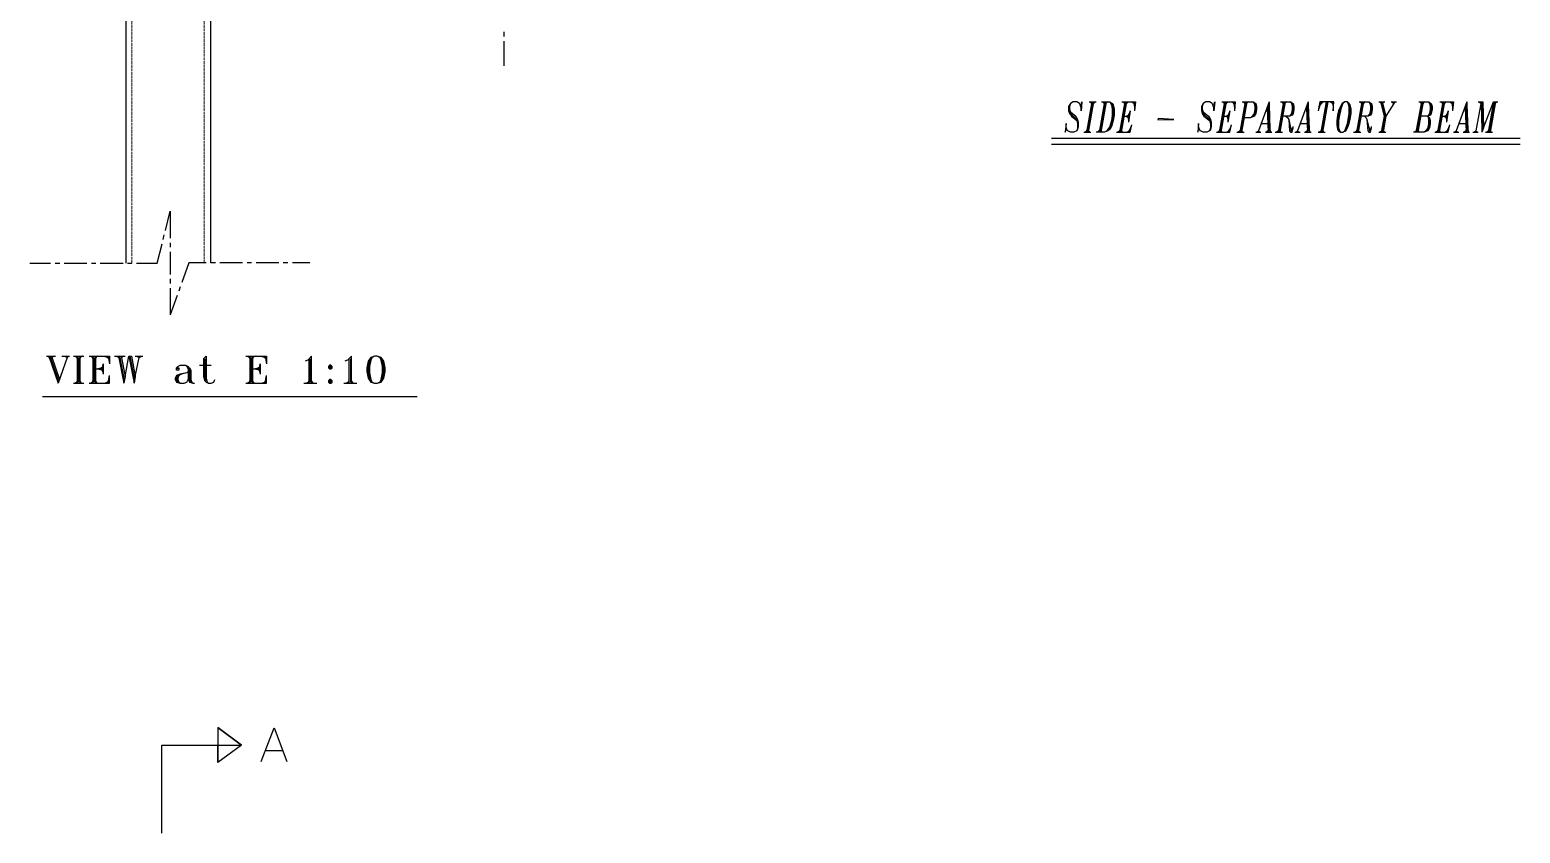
# Model space of a CAD drawing. Header units: millimetres. Extents: x -23396 to 106750, y 116 to 66281.
# Drawn here: x 10236 to 22586, y 51880 to 58536 of the extents above; entities that cross this region are included whole.
import ezdxf

# ---------------------------------------------------------------- set-up
doc = ezdxf.new("R2010")
doc.units = ezdxf.units.MM
doc.linetypes.add('ACAD_ISO02W100', pattern=[15, 12, -3])
doc.layers.add('DL', color=8, linetype='ACAD_ISO02W100', lineweight=0)

msp = doc.modelspace()

# ---------------------------------------------------------------- linework, layer by layer
at = {"color": 0}
for p, q in [((11031.303, 61785.778), (11031.303, 56602.078)), ((11731.953, 59417.228), (11731.953, 56604.178)), ((14166.103, 58479.578), (14166.103, 58517.678)), ((14166.103, 58236.128), (14166.103, 58441.478)), ((18882.3, 57937.678), (18859, 57924.978)), ((18911.9, 57937.678), (18882.3, 57937.678)), ((18933.1, 57924.978), (18911.9, 57937.678)), ((18947.9, 57914.428), (18954.25, 57937.678)), ((18954.25, 57937.678), (18947.9, 57865.728)), ((19036.8, 57937.678), (18992.35, 57687.928)), ((19043.15, 57937.678), (18998.7, 57687.928)), ((19051.6, 57937.678), (19007.15, 57687.928)), ((19013.5, 57937.678), (19072.8, 57937.678)), ((19022, 57937.678), (19043.15, 57924.978)), ((19028.35, 57937.678), (19036.8, 57914.428)), ((19057.95, 57937.678), (19043.15, 57914.428)), ((19066.45, 57937.678), (19043.15, 57924.978)), ((19140.5, 57937.678), (19096.05, 57687.928)), ((19146.85, 57937.678), (19102.4, 57687.928)), ((19155.35, 57937.678), (19110.9, 57687.928)), ((19117.25, 57937.678), (19184.95, 57937.678)), ((19125.7, 57937.678), (19146.85, 57924.978)), ((19132.05, 57937.678), (19140.5, 57914.428)), ((19161.7, 57937.678), (19146.85, 57914.428)), ((19170.15, 57937.678), (19146.85, 57924.978)), ((19184.95, 57937.678), (19206.15, 57924.978)), ((19184.95, 57937.678), (19199.8, 57914.428)), ((19309.85, 57937.678), (19265.4, 57687.928)), ((19316.2, 57937.678), (19271.75, 57687.928)), ((19324.65, 57937.678), (19280.2, 57687.928)), ((19286.55, 57937.678), (19398.75, 57937.678)), ((19295.05, 57937.678), (19316.2, 57924.978)), ((19301.4, 57937.678), (19309.85, 57914.428)), ((19331, 57937.678), (19316.2, 57914.428)), ((19316.2, 57924.978), (19339.5, 57937.678)), ((19369.1, 57937.678), (19390.3, 57924.978)), ((19375.45, 57937.678), (19390.3, 57914.428)), ((19383.95, 57937.678), (19390.3, 57889.028)), ((19398.75, 57937.678), (19390.3, 57865.728)), ((19390.3, 57937.678), (19390.3, 57865.728)), ((19980.85, 57937.678), (19959.65, 57924.978)), ((20010.45, 57937.678), (19980.85, 57937.678)), ((20033.75, 57924.978), (20010.45, 57937.678)), ((20048.55, 57914.428), (20054.9, 57937.678)), ((20054.9, 57937.678), (20048.55, 57865.728)), ((20135.35, 57937.678), (20093, 57687.928)), ((20143.8, 57937.678), (20099.35, 57687.928)), ((20150.15, 57937.678), (20105.7, 57687.928)), ((20114.2, 57937.678), (20224.25, 57937.678)), ((20120.55, 57937.678), (20143.8, 57924.978)), ((20129, 57937.678), (20135.35, 57914.428)), ((20158.65, 57937.678), (20143.8, 57914.428)), ((20143.8, 57924.978), (20165, 57937.678)), ((20194.6, 57937.678), (20217.9, 57924.978)), ((20203.1, 57937.678), (20217.9, 57914.428)), ((20209.45, 57937.678), (20217.9, 57889.028)), ((20224.25, 57937.678), (20217.9, 57865.728)), ((20217.9, 57937.678), (20217.9, 57865.728)), ((20306.8, 57937.678), (20262.35, 57687.928)), ((20313.15, 57937.678), (20268.7, 57687.928)), ((20321.6, 57937.678), (20277.15, 57687.928)), ((20283.5, 57937.678), (20372.4, 57937.678)), ((20292, 57937.678), (20313.15, 57924.978)), ((20298.35, 57937.678), (20306.8, 57914.428)), ((20327.95, 57937.678), (20313.15, 57914.428)), ((20336.45, 57937.678), (20313.15, 57924.978)), ((20372.4, 57937.678), (20395.7, 57924.978)), ((20372.4, 57937.678), (20380.9, 57924.978)), ((20505.75, 57937.678), (20416.85, 57698.528)), ((20505.75, 57937.678), (20505.75, 57914.428)), ((20624.3, 57937.678), (20579.85, 57687.928)), ((20630.65, 57937.678), (20586.2, 57687.928)), ((20639.1, 57937.678), (20594.65, 57687.928)), ((20601, 57937.678), (20683.55, 57937.678)), ((20609.5, 57937.678), (20630.65, 57924.978)), ((20615.85, 57937.678), (20624.3, 57914.428)), ((20645.45, 57937.678), (20630.65, 57914.428)), ((20653.95, 57937.678), (20630.65, 57924.978)), ((20683.55, 57937.678), (20704.75, 57924.978)), ((20683.55, 57937.678), (20689.9, 57924.978)), ((20829.6, 57937.678), (20740.7, 57698.528)), ((20829.6, 57937.678), (20829.6, 57914.428)), ((20927, 57937.678), (20912.15, 57865.728)), ((20933.35, 57937.678), (20912.15, 57865.728)), ((20948.15, 57937.678), (20918.5, 57901.728)), ((21043.4, 57937.678), (20927, 57937.678)), ((20962.95, 57937.678), (20927, 57924.978)), ((20977.8, 57937.678), (20933.35, 57687.928)), ((20986.25, 57937.678), (20941.8, 57687.928)), ((20992.6, 57937.678), (20948.15, 57687.928)), ((21013.75, 57937.678), (21037.05, 57924.978)), ((21022.25, 57937.678), (21037.05, 57914.428)), ((21028.6, 57937.678), (21037.05, 57901.728)), ((21037.05, 57865.728), (21043.4, 57937.678)), ((21037.05, 57937.678), (21037.05, 57865.728)), ((21132.3, 57937.678), (21111.15, 57924.978)), ((21132.3, 57937.678), (21117.5, 57924.978)), ((21155.6, 57937.678), (21132.3, 57937.678)), ((21170.4, 57924.978), (21155.6, 57937.678)), ((21161.95, 57924.978), (21155.6, 57937.678)), ((21274.1, 57937.678), (21229.65, 57687.928)), ((21280.45, 57937.678), (21236, 57687.928)), ((21288.95, 57937.678), (21244.5, 57687.928)), ((21250.85, 57937.678), (21331.25, 57937.678)), ((21259.3, 57937.678), (21280.45, 57924.978)), ((21265.65, 57937.678), (21274.1, 57914.428)), ((21295.3, 57937.678), (21280.45, 57914.428)), ((21301.65, 57937.678), (21280.45, 57924.978)), ((21331.25, 57937.678), (21354.55, 57924.978)), ((21331.25, 57937.678), (21339.75, 57924.978)), ((21413.8, 57937.678), (21464.6, 57937.678)), ((21420.15, 57937.678), (21435, 57924.978)), ((21428.65, 57937.678), (21458.25, 57819.178)), ((21435, 57937.678), (21464.6, 57819.178)), ((21458.25, 57937.678), (21435, 57924.978)), ((21443.45, 57937.678), (21473.1, 57819.178)), ((21449.8, 57937.678), (21443.45, 57914.428)), ((21517.55, 57937.678), (21562, 57937.678)), ((21523.9, 57937.678), (21538.7, 57924.978)), ((21538.7, 57924.978), (21553.5, 57937.678)), ((21767.3, 57937.678), (21722.85, 57687.928)), ((21775.75, 57937.678), (21731.3, 57687.928)), ((21782.1, 57937.678), (21737.65, 57687.928)), ((21746.15, 57937.678), (21826.55, 57937.678)), ((21752.5, 57937.678), (21775.75, 57924.978)), ((21760.95, 57937.678), (21767.3, 57914.428)), ((21790.6, 57937.678), (21775.75, 57914.428)), ((21796.95, 57937.678), (21775.75, 57924.978)), ((21826.55, 57937.678), (21849.85, 57924.978)), ((21826.55, 57937.678), (21835.05, 57924.978)), ((21945.1, 57937.678), (21900.65, 57687.928)), ((21951.45, 57937.678), (21907, 57687.928)), ((21959.9, 57937.678), (21915.45, 57687.928)), ((21921.8, 57937.678), (22034, 57937.678)), ((21930.3, 57937.678), (21951.45, 57924.978)), ((21936.65, 57937.678), (21945.1, 57914.428)), ((21966.25, 57937.678), (21951.45, 57914.428)), ((21951.45, 57924.978), (21974.75, 57937.678)), ((22004.35, 57937.678), (22025.55, 57924.978)), ((22010.7, 57937.678), (22025.55, 57914.428)), ((22019.2, 57937.678), (22025.55, 57889.028)), ((22034, 57937.678), (22025.55, 57865.728)), ((22025.55, 57937.678), (22025.55, 57865.728)), ((22144.05, 57937.678), (22055.15, 57698.528)), ((22144.05, 57937.678), (22144.05, 57914.428)), ((22262.6, 57937.678), (22218.15, 57698.528)), ((22239.3, 57937.678), (22277.4, 57937.678)), ((22247.8, 57937.678), (22262.6, 57924.978)), ((22254.15, 57937.678), (22262.6, 57914.428)), ((22268.95, 57937.678), (22277.4, 57711.228)), ((22277.4, 57937.678), (22283.75, 57723.928)), ((22283.75, 57723.928), (22366.3, 57937.678)), ((22366.3, 57937.678), (22321.85, 57687.928)), ((22372.65, 57937.678), (22328.2, 57687.928)), ((22381.15, 57937.678), (22336.7, 57687.928)), ((22366.3, 57937.678), (22402.3, 57937.678)), ((22387.5, 57937.678), (22372.65, 57914.428)), ((22395.95, 57937.678), (22372.65, 57924.978)), ((18859, 57924.978), (18844.2, 57901.728)), ((18844.2, 57901.728), (18844.2, 57865.728)), ((18844.2, 57865.728), (18852.65, 57842.428)), ((18859, 57924.978), (18852.65, 57901.728)), ((18852.65, 57901.728), (18852.65, 57878.428)), ((18852.65, 57878.428), (18859, 57855.128)), ((18852.65, 57865.728), (18859, 57842.428)), ((18852.65, 57842.428), (18867.45, 57819.178)), ((18859, 57855.128), (18903.45, 57819.178)), ((18859, 57842.428), (18911.9, 57793.778)), ((18867.45, 57819.178), (18911.9, 57783.178)), ((18903.45, 57819.178), (18918.25, 57793.778)), ((18939.45, 57914.428), (18933.1, 57924.978)), ((18939.45, 57914.428), (18947.9, 57914.428)), ((18947.9, 57889.028), (18939.45, 57914.428)), ((18947.9, 57865.728), (18947.9, 57889.028)), ((19199.8, 57924.978), (19206.15, 57914.428)), ((19199.8, 57914.428), (19206.15, 57878.428)), ((19206.15, 57829.728), (19199.8, 57783.178)), ((19206.15, 57924.978), (19214.6, 57914.428)), ((19206.15, 57914.428), (19214.6, 57878.428)), ((19206.15, 57878.428), (19206.15, 57829.728)), ((19214.6, 57829.728), (19206.15, 57783.178)), ((19214.6, 57914.428), (19220.95, 57878.428)), ((19214.6, 57878.428), (19214.6, 57829.728)), ((19220.95, 57829.728), (19214.6, 57783.178)), ((19220.95, 57878.428), (19220.95, 57829.728)), ((19301.4, 57819.178), (19345.85, 57819.178)), ((19345.85, 57829.728), (19324.65, 57819.178)), ((19324.65, 57819.178), (19339.5, 57806.478)), ((19345.85, 57842.428), (19331, 57819.178)), ((19331, 57819.178), (19339.5, 57793.778)), ((19354.3, 57865.728), (19339.5, 57770.478)), ((19354.3, 57865.728), (19339.5, 57819.178)), ((19339.5, 57819.178), (19339.5, 57770.478)), ((19959.65, 57924.978), (19944.85, 57901.728)), ((19944.85, 57901.728), (19944.85, 57865.728)), ((19944.85, 57865.728), (19951.2, 57842.428)), ((19959.65, 57924.978), (19951.2, 57901.728)), ((19951.2, 57901.728), (19951.2, 57878.428)), ((19951.2, 57878.428), (19959.65, 57855.128)), ((19951.2, 57865.728), (19959.65, 57842.428)), ((19951.2, 57842.428), (19966, 57819.178)), ((19959.65, 57855.128), (20004.1, 57819.178)), ((19959.65, 57842.428), (20010.45, 57793.778)), ((19966, 57819.178), (20010.45, 57783.178)), ((20004.1, 57819.178), (20018.95, 57793.778)), ((20040.1, 57914.428), (20033.75, 57924.978)), ((20040.1, 57914.428), (20048.55, 57914.428)), ((20048.55, 57889.028), (20040.1, 57914.428)), ((20048.55, 57865.728), (20048.55, 57889.028)), ((20129, 57819.178), (20173.45, 57819.178)), ((20173.45, 57829.728), (20150.15, 57819.178)), ((20150.15, 57819.178), (20165, 57806.478)), ((20173.45, 57842.428), (20158.65, 57819.178)), ((20158.65, 57819.178), (20165, 57793.778)), ((20179.8, 57865.728), (20165, 57770.478)), ((20179.8, 57865.728), (20165, 57819.178)), ((20165, 57819.178), (20165, 57770.478)), ((20351.25, 57806.478), (20292, 57806.478)), ((20380.9, 57819.178), (20351.25, 57806.478)), ((20366.05, 57819.178), (20351.25, 57806.478)), ((20380.9, 57842.428), (20366.05, 57819.178)), ((20387.25, 57842.428), (20372.4, 57819.178)), ((20380.9, 57924.978), (20387.25, 57901.728)), ((20387.25, 57878.428), (20380.9, 57842.428)), ((20395.7, 57842.428), (20380.9, 57819.178)), ((20387.25, 57924.978), (20395.7, 57901.728)), ((20387.25, 57901.728), (20387.25, 57878.428)), ((20395.7, 57878.428), (20387.25, 57842.428)), ((20395.7, 57924.978), (20402.05, 57901.728)), ((20395.7, 57901.728), (20395.7, 57878.428)), ((20402.05, 57878.428), (20395.7, 57842.428)), ((20402.05, 57901.728), (20402.05, 57878.428)), ((20490.95, 57889.028), (20497.3, 57687.928)), ((20497.3, 57914.428), (20505.75, 57698.528)), ((20505.75, 57914.428), (20512.1, 57711.228)), ((20675.1, 57819.178), (20615.85, 57819.178)), ((20645.45, 57819.178), (20660.3, 57806.478)), ((20660.3, 57806.478), (20668.75, 57793.778)), ((20689.9, 57842.428), (20675.1, 57819.178)), ((20696.25, 57829.728), (20675.1, 57819.178)), ((20689.9, 57924.978), (20696.25, 57901.728)), ((20696.25, 57878.428), (20689.9, 57842.428)), ((20696.25, 57842.428), (20689.9, 57829.728)), ((20696.25, 57924.978), (20704.75, 57901.728)), ((20696.25, 57901.728), (20696.25, 57878.428)), ((20704.75, 57878.428), (20696.25, 57842.428)), ((20704.75, 57842.428), (20696.25, 57829.728)), ((20704.75, 57924.978), (20711.1, 57901.728)), ((20704.75, 57901.728), (20704.75, 57878.428)), ((20711.1, 57878.428), (20704.75, 57842.428)), ((20711.1, 57901.728), (20711.1, 57878.428)), ((20814.8, 57889.028), (20823.25, 57687.928)), ((20823.25, 57914.428), (20829.6, 57698.528)), ((20829.6, 57914.428), (20838.1, 57711.228)), ((21073.05, 57829.728), (21066.7, 57783.178)), ((21081.5, 57865.728), (21073.05, 57829.728)), ((21081.5, 57829.728), (21073.05, 57783.178)), ((21096.3, 57901.728), (21081.5, 57865.728)), ((21087.85, 57865.728), (21081.5, 57829.728)), ((21087.85, 57829.728), (21081.5, 57783.178)), ((21102.65, 57901.728), (21087.85, 57865.728)), ((21096.3, 57865.728), (21087.85, 57829.728)), ((21111.15, 57924.978), (21096.3, 57901.728)), ((21102.65, 57889.028), (21096.3, 57865.728)), ((21117.5, 57924.978), (21102.65, 57889.028)), ((21170.4, 57901.728), (21161.95, 57924.978)), ((21161.95, 57793.778), (21170.4, 57842.428)), ((21176.75, 57914.428), (21170.4, 57924.978)), ((21176.75, 57889.028), (21170.4, 57914.428)), ((21170.4, 57842.428), (21170.4, 57901.728)), ((21170.4, 57793.778), (21176.75, 57842.428)), ((21185.2, 57878.428), (21176.75, 57914.428)), ((21176.75, 57842.428), (21176.75, 57889.028)), ((21176.75, 57793.778), (21185.2, 57842.428)), ((21185.2, 57842.428), (21185.2, 57878.428)), ((21324.9, 57819.178), (21265.65, 57819.178)), ((21295.3, 57819.178), (21310.1, 57806.478)), ((21310.1, 57806.478), (21316.45, 57793.778)), ((21339.75, 57842.428), (21324.9, 57819.178)), ((21346.1, 57829.728), (21324.9, 57819.178)), ((21339.75, 57924.978), (21346.1, 57901.728)), ((21346.1, 57878.428), (21339.75, 57842.428)), ((21346.1, 57842.428), (21339.75, 57829.728)), ((21346.1, 57924.978), (21354.55, 57901.728)), ((21346.1, 57901.728), (21346.1, 57878.428)), ((21354.55, 57878.428), (21346.1, 57842.428)), ((21354.55, 57842.428), (21346.1, 57829.728)), ((21354.55, 57924.978), (21360.9, 57901.728)), ((21354.55, 57901.728), (21354.55, 57878.428)), ((21360.9, 57878.428), (21354.55, 57842.428)), ((21360.9, 57901.728), (21360.9, 57878.428)), ((21458.25, 57819.178), (21435, 57687.928)), ((21464.6, 57819.178), (21443.45, 57687.928)), ((21473.1, 57819.178), (21449.8, 57687.928)), ((21538.7, 57924.978), (21473.1, 57819.178)), ((21820.2, 57819.178), (21760.95, 57819.178)), ((21835.05, 57842.428), (21820.2, 57819.178)), ((21841.4, 57829.728), (21820.2, 57819.178)), ((21820.2, 57819.178), (21835.05, 57806.478)), ((21820.2, 57819.178), (21826.55, 57793.778)), ((21826.55, 57806.478), (21835.05, 57783.178)), ((21835.05, 57924.978), (21841.4, 57901.728)), ((21841.4, 57878.428), (21835.05, 57842.428)), ((21841.4, 57842.428), (21835.05, 57829.728)), ((21835.05, 57806.478), (21841.4, 57783.178)), ((21841.4, 57924.978), (21849.85, 57901.728)), ((21841.4, 57901.728), (21841.4, 57878.428)), ((21849.85, 57878.428), (21841.4, 57842.428)), ((21849.85, 57842.428), (21841.4, 57829.728)), ((21849.85, 57924.978), (21856.2, 57901.728)), ((21849.85, 57901.728), (21849.85, 57878.428)), ((21856.2, 57878.428), (21849.85, 57842.428)), ((21856.2, 57901.728), (21856.2, 57878.428)), ((21936.65, 57819.178), (21981.1, 57819.178)), ((21981.1, 57829.728), (21959.9, 57819.178)), ((21959.9, 57819.178), (21974.75, 57806.478)), ((21981.1, 57842.428), (21966.25, 57819.178)), ((21966.25, 57819.178), (21974.75, 57793.778)), ((21989.55, 57865.728), (21974.75, 57770.478)), ((21989.55, 57865.728), (21974.75, 57819.178)), ((21974.75, 57819.178), (21974.75, 57770.478)), ((22129.25, 57889.028), (22137.7, 57687.928)), ((22137.7, 57914.428), (22144.05, 57698.528)), ((22144.05, 57914.428), (22152.55, 57711.228)), ((22262.6, 57924.978), (22268.95, 57711.228)), ((18823, 57759.878), (18814.55, 57687.928)), ((18814.55, 57687.928), (18823, 57711.228)), ((18823, 57734.478), (18823, 57759.878)), ((18829.35, 57711.228), (18823, 57734.478)), ((18823, 57711.228), (18829.35, 57711.228)), ((18837.85, 57698.528), (18829.35, 57711.228)), ((18859, 57687.928), (18837.85, 57698.528)), ((18888.65, 57687.928), (18859, 57687.928)), ((18911.9, 57698.528), (18888.65, 57687.928)), ((18911.9, 57793.778), (18918.25, 57770.478)), ((18911.9, 57783.178), (18918.25, 57759.878)), ((18918.25, 57723.928), (18911.9, 57698.528)), ((18918.25, 57711.228), (18911.9, 57698.528)), ((18918.25, 57793.778), (18924.6, 57770.478)), ((18918.25, 57759.878), (18918.25, 57723.928)), ((18924.6, 57734.478), (18918.25, 57711.228)), ((18924.6, 57770.478), (18924.6, 57734.478)), ((18969.05, 57687.928), (19028.35, 57687.928)), ((18998.7, 57698.528), (18977.55, 57687.928)), ((18998.7, 57711.228), (18983.9, 57687.928)), ((18998.7, 57698.528), (19022, 57687.928)), ((19007.15, 57711.228), (19013.5, 57687.928)), ((19140.5, 57687.928), (19072.8, 57687.928)), ((19102.4, 57698.528), (19081.25, 57687.928)), ((19102.4, 57711.228), (19087.6, 57687.928)), ((19102.4, 57698.528), (19125.7, 57687.928)), ((19110.9, 57711.228), (19117.25, 57687.928)), ((19170.15, 57698.528), (19140.5, 57687.928)), ((19161.7, 57698.528), (19140.5, 57687.928)), ((19184.95, 57734.478), (19161.7, 57698.528)), ((19184.95, 57711.228), (19170.15, 57698.528)), ((19191.3, 57734.478), (19176.5, 57711.228)), ((19199.8, 57783.178), (19184.95, 57734.478)), ((19199.8, 57734.478), (19184.95, 57711.228)), ((19206.15, 57783.178), (19191.3, 57734.478)), ((19214.6, 57783.178), (19199.8, 57734.478)), ((19242.1, 57687.928), (19354.3, 57687.928)), ((19271.75, 57698.528), (19250.6, 57687.928)), ((19271.75, 57711.228), (19256.95, 57687.928)), ((19271.75, 57698.528), (19295.05, 57687.928)), ((19280.2, 57711.228), (19286.55, 57687.928)), ((19324.65, 57687.928), (19354.3, 57698.528)), ((19331, 57687.928), (19354.3, 57711.228)), ((19339.5, 57687.928), (19360.65, 57723.928)), ((19345.85, 57687.928), (19369.1, 57747.178)), ((19354.3, 57687.928), (19369.1, 57747.178)), ((19587.15, 57800.128), (19582.9, 57789.528)), ((19582.9, 57789.528), (19716.25, 57793.778)), ((19716.25, 57793.778), (19587.15, 57800.128)), ((19921.55, 57759.878), (19915.2, 57687.928)), ((19915.2, 57687.928), (19921.55, 57711.228)), ((19921.55, 57734.478), (19921.55, 57759.878)), ((19930.05, 57711.228), (19921.55, 57734.478)), ((19921.55, 57711.228), (19930.05, 57711.228)), ((19936.4, 57698.528), (19930.05, 57711.228)), ((19959.65, 57687.928), (19936.4, 57698.528)), ((19989.3, 57687.928), (19959.65, 57687.928)), ((20010.45, 57698.528), (19989.3, 57687.928)), ((20010.45, 57793.778), (20018.95, 57770.478)), ((20010.45, 57783.178), (20018.95, 57759.878)), ((20018.95, 57723.928), (20010.45, 57698.528)), ((20018.95, 57711.228), (20010.45, 57698.528)), ((20018.95, 57793.778), (20025.3, 57770.478)), ((20018.95, 57759.878), (20018.95, 57723.928)), ((20025.3, 57734.478), (20018.95, 57711.228)), ((20025.3, 57770.478), (20025.3, 57734.478)), ((20069.75, 57687.928), (20179.8, 57687.928)), ((20099.35, 57698.528), (20078.2, 57687.928)), ((20099.35, 57711.228), (20084.55, 57687.928)), ((20099.35, 57698.528), (20120.55, 57687.928)), ((20105.7, 57711.228), (20114.2, 57687.928)), ((20150.15, 57687.928), (20179.8, 57698.528)), ((20158.65, 57687.928), (20179.8, 57711.228)), ((20165, 57687.928), (20188.25, 57723.928)), ((20173.45, 57687.928), (20194.6, 57747.178)), ((20179.8, 57687.928), (20194.6, 57747.178)), ((20239.05, 57687.928), (20298.35, 57687.928)), ((20268.7, 57698.528), (20247.55, 57687.928)), ((20268.7, 57711.228), (20253.9, 57687.928)), ((20268.7, 57698.528), (20292, 57687.928)), ((20277.15, 57711.228), (20283.5, 57687.928)), ((20395.7, 57687.928), (20438.05, 57687.928)), ((20402.05, 57687.928), (20416.85, 57698.528)), ((20416.85, 57698.528), (20431.7, 57687.928)), ((20438.05, 57759.878), (20497.3, 57759.878)), ((20476.15, 57687.928), (20526.95, 57687.928)), ((20497.3, 57698.528), (20482.5, 57687.928)), ((20497.3, 57711.228), (20490.95, 57687.928)), ((20512.1, 57711.228), (20512.1, 57687.928)), ((20512.1, 57711.228), (20520.6, 57687.928)), ((20556.55, 57687.928), (20615.85, 57687.928)), ((20586.2, 57698.528), (20565.05, 57687.928)), ((20586.2, 57711.228), (20571.4, 57687.928)), ((20586.2, 57698.528), (20609.5, 57687.928)), ((20594.65, 57711.228), (20601, 57687.928)), ((20668.75, 57793.778), (20683.55, 57723.928)), ((20668.75, 57793.778), (20675.1, 57698.528)), ((20675.1, 57698.528), (20683.55, 57687.928)), ((20683.55, 57723.928), (20689.9, 57711.228)), ((20683.55, 57711.228), (20689.9, 57698.528)), ((20683.55, 57687.928), (20696.25, 57687.928)), ((20689.9, 57711.228), (20696.25, 57711.228)), ((20689.9, 57698.528), (20696.25, 57698.528)), ((20696.25, 57711.228), (20704.75, 57723.928)), ((20696.25, 57687.928), (20704.75, 57723.928)), ((20704.75, 57723.928), (20704.75, 57734.478)), ((20719.55, 57687.928), (20764, 57687.928)), ((20725.9, 57687.928), (20740.7, 57698.528)), ((20740.7, 57698.528), (20755.55, 57687.928)), ((20764, 57759.878), (20823.25, 57759.878)), ((20800, 57687.928), (20852.9, 57687.928)), ((20823.25, 57698.528), (20808.45, 57687.928)), ((20823.25, 57711.228), (20814.8, 57687.928)), ((20838.1, 57711.228), (20838.1, 57687.928)), ((20838.1, 57711.228), (20844.45, 57687.928)), ((20912.15, 57687.928), (20971.45, 57687.928)), ((20941.8, 57698.528), (20918.5, 57687.928)), ((20941.8, 57711.228), (20927, 57687.928)), ((20941.8, 57698.528), (20962.95, 57687.928)), ((20948.15, 57711.228), (20956.6, 57687.928)), ((21066.7, 57783.178), (21066.7, 57747.178)), ((21066.7, 57747.178), (21073.05, 57711.228)), ((21073.05, 57783.178), (21073.05, 57734.478)), ((21073.05, 57734.478), (21081.5, 57711.228)), ((21073.05, 57711.228), (21081.5, 57698.528)), ((21081.5, 57783.178), (21081.5, 57723.928)), ((21081.5, 57723.928), (21087.85, 57698.528)), ((21081.5, 57698.528), (21096.3, 57687.928)), ((21087.85, 57698.528), (21096.3, 57687.928)), ((21096.3, 57687.928), (21117.5, 57687.928)), ((21117.5, 57687.928), (21140.75, 57698.528)), ((21117.5, 57687.928), (21132.3, 57698.528)), ((21132.3, 57698.528), (21147.1, 57734.478)), ((21140.75, 57698.528), (21155.6, 57723.928)), ((21147.1, 57723.928), (21161.95, 57759.878)), ((21147.1, 57734.478), (21155.6, 57759.878)), ((21155.6, 57759.878), (21161.95, 57793.778)), ((21155.6, 57723.928), (21170.4, 57759.878)), ((21161.95, 57759.878), (21170.4, 57793.778)), ((21170.4, 57759.878), (21176.75, 57793.778)), ((21206.4, 57687.928), (21265.65, 57687.928)), ((21236, 57698.528), (21214.85, 57687.928)), ((21236, 57711.228), (21221.2, 57687.928)), ((21236, 57698.528), (21259.3, 57687.928)), ((21244.5, 57711.228), (21250.85, 57687.928)), ((21316.45, 57793.778), (21331.25, 57723.928)), ((21316.45, 57793.778), (21324.9, 57698.528)), ((21324.9, 57698.528), (21331.25, 57687.928)), ((21331.25, 57723.928), (21339.75, 57711.228)), ((21331.25, 57711.228), (21339.75, 57698.528)), ((21331.25, 57687.928), (21346.1, 57687.928)), ((21339.75, 57711.228), (21346.1, 57711.228)), ((21339.75, 57698.528), (21346.1, 57698.528)), ((21346.1, 57711.228), (21354.55, 57723.928)), ((21346.1, 57687.928), (21354.55, 57723.928)), ((21354.55, 57723.928), (21354.55, 57734.478)), ((21413.8, 57687.928), (21473.1, 57687.928)), ((21443.45, 57698.528), (21420.15, 57687.928)), ((21443.45, 57711.228), (21428.65, 57687.928)), ((21443.45, 57698.528), (21464.6, 57687.928)), ((21449.8, 57711.228), (21458.25, 57687.928)), ((21790.6, 57687.928), (21701.7, 57687.928)), ((21731.3, 57698.528), (21708.05, 57687.928)), ((21731.3, 57711.228), (21716.5, 57687.928)), ((21731.3, 57698.528), (21752.5, 57687.928)), ((21737.65, 57711.228), (21746.15, 57687.928)), ((21820.2, 57698.528), (21790.6, 57687.928)), ((21805.4, 57698.528), (21790.6, 57687.928)), ((21820.2, 57723.928), (21805.4, 57698.528)), ((21826.55, 57723.928), (21811.75, 57698.528)), ((21826.55, 57759.878), (21820.2, 57723.928)), ((21835.05, 57723.928), (21820.2, 57698.528)), ((21826.55, 57793.778), (21826.55, 57759.878)), ((21835.05, 57759.878), (21826.55, 57723.928)), ((21835.05, 57783.178), (21835.05, 57759.878)), ((21841.4, 57759.878), (21835.05, 57723.928)), ((21841.4, 57783.178), (21841.4, 57759.878)), ((21879.5, 57687.928), (21989.55, 57687.928)), ((21907, 57698.528), (21885.85, 57687.928)), ((21907, 57711.228), (21892.2, 57687.928)), ((21907, 57698.528), (21930.3, 57687.928)), ((21915.45, 57711.228), (21921.8, 57687.928)), ((21959.9, 57687.928), (21989.55, 57698.528)), ((21966.25, 57687.928), (21989.55, 57711.228)), ((21974.75, 57687.928), (21995.9, 57723.928)), ((21981.1, 57687.928), (22004.35, 57747.178)), ((21989.55, 57687.928), (22004.35, 57747.178)), ((22034, 57687.928), (22078.45, 57687.928)), ((22040.35, 57687.928), (22055.15, 57698.528)), ((22055.15, 57698.528), (22070, 57687.928)), ((22078.45, 57759.878), (22137.7, 57759.878)), ((22114.45, 57687.928), (22167.35, 57687.928)), ((22137.7, 57698.528), (22122.9, 57687.928)), ((22137.7, 57711.228), (22129.25, 57687.928)), ((22152.55, 57711.228), (22152.55, 57687.928)), ((22152.55, 57711.228), (22158.9, 57687.928)), ((22194.85, 57687.928), (22239.3, 57687.928)), ((22203.35, 57687.928), (22218.15, 57698.528)), ((22218.15, 57698.528), (22232.95, 57687.928)), ((22283.75, 57723.928), (22268.95, 57687.928)), ((22268.95, 57711.228), (22268.95, 57687.928)), ((22298.6, 57687.928), (22357.85, 57687.928)), ((22328.2, 57698.528), (22307.05, 57687.928)), ((22328.2, 57711.228), (22313.4, 57687.928)), ((22328.2, 57698.528), (22351.5, 57687.928)), ((22336.7, 57711.228), (22343.05, 57687.928)), ((18702.35, 57637.128), (22586.45, 57637.128)), ((18702.35, 57588.428), (22586.45, 57588.428)), ((11359.403, 56873.028), (11399.653, 57033.878)), ((11399.653, 57033.878), (11399.653, 56809.528)), ((11340.303, 56798.928), (11348.803, 56837.028)), ((11291.653, 56602.078), (11331.903, 56762.928)), ((11399.653, 56771.428), (11399.653, 56735.428)), ((11399.653, 56697.328), (11399.653, 56508.928)), ((10235.503, 56602.078), (10406.903, 56602.078)), ((10445.003, 56602.078), (10483.103, 56602.078)), ((10519.103, 56602.078), (10707.453, 56602.078)), ((10745.553, 56602.078), (10781.553, 56602.078)), ((10819.653, 56602.078), (11008.003, 56602.078)), ((11044.053, 56602.078), (11082.153, 56602.078)), ((11120.253, 56602.078), (11291.653, 56602.078)), ((11552.003, 56604.178), (11494.853, 56441.228)), ((11698.053, 56604.178), (11552.003, 56604.178)), ((11774.253, 56604.178), (11736.153, 56604.178)), ((11998.603, 56604.178), (11810.253, 56604.178)), ((12072.753, 56604.178), (12036.703, 56604.178)), ((12299.253, 56604.178), (12110.853, 56604.178)), ((12373.303, 56604.178), (12335.203, 56604.178)), ((12557.403, 56604.178), (12411.403, 56604.178)), ((11399.653, 56472.978), (11399.653, 56434.878)), ((11399.653, 56396.778), (11399.653, 56174.528)), ((11456.753, 56335.378), (11399.653, 56174.528)), ((11482.203, 56407.328), (11469.453, 56371.378)), ((10373.003, 55831.628), (10449.203, 55831.628)), ((10383.603, 55831.628), (10404.753, 55810.428)), ((10394.253, 55831.628), (10470.453, 55607.228)), ((10470.453, 55638.978), (10404.753, 55831.628)), ((10415.403, 55831.628), (10481.003, 55638.978)), ((10425.903, 55831.628), (10415.403, 55810.428)), ((10438.653, 55831.628), (10415.403, 55821.028)), ((10502.153, 55831.628), (10565.653, 55831.628)), ((10523.353, 55831.628), (10544.503, 55821.028)), ((10544.503, 55821.028), (10555.053, 55831.628)), ((10597.403, 55831.628), (10682.103, 55831.628)), ((10607.953, 55831.628), (10629.203, 55821.028)), ((10618.553, 55831.628), (10629.203, 55810.428)), ((10629.203, 55831.628), (10629.203, 55607.228)), ((10650.353, 55831.628), (10650.353, 55607.228)), ((10660.903, 55831.628), (10650.353, 55810.428)), ((10671.503, 55831.628), (10650.353, 55821.028)), ((10726.553, 55831.628), (10895.853, 55831.628)), ((10737.103, 55831.628), (10758.253, 55821.028)), ((10747.703, 55831.628), (10758.253, 55810.428)), ((10758.253, 55831.628), (10758.253, 55607.228)), ((10779.453, 55831.628), (10779.453, 55607.228)), ((10790.003, 55831.628), (10779.453, 55810.428)), ((10800.603, 55831.628), (10779.453, 55821.028)), ((10842.903, 55831.628), (10895.853, 55821.028)), ((10864.053, 55831.628), (10895.853, 55810.428)), ((10874.703, 55831.628), (10895.853, 55799.878)), ((10885.303, 55831.628), (10895.853, 55768.128)), ((10895.853, 55831.628), (10895.853, 55768.128)), ((10938.203, 55831.628), (11024.953, 55831.628)), ((10948.753, 55831.628), (10982.653, 55821.028)), ((10959.353, 55831.628), (10982.653, 55810.428)), ((10969.903, 55831.628), (11014.403, 55607.228)), ((11014.403, 55662.278), (10982.653, 55831.628)), ((10993.203, 55831.628), (11024.953, 55662.278)), ((11003.803, 55831.628), (10993.203, 55810.428)), ((11014.403, 55831.628), (10993.203, 55821.028)), ((11024.953, 55662.278), (11056.703, 55831.628)), ((11056.703, 55831.628), (11099.053, 55607.228)), ((11056.703, 55831.628), (11077.853, 55831.628)), ((11099.053, 55662.278), (11067.353, 55831.628)), ((11077.853, 55831.628), (11109.653, 55662.278)), ((11109.653, 55831.628), (11173.153, 55831.628)), ((11120.253, 55831.628), (11141.403, 55821.028)), ((11141.403, 55821.028), (11162.553, 55831.628)), ((11674.753, 55810.428), (11695.903, 55831.628)), ((11695.903, 55831.628), (11695.903, 55649.578)), ((12026.153, 55831.628), (12197.603, 55831.628)), ((12036.703, 55831.628), (12057.953, 55821.028)), ((12047.303, 55831.628), (12057.953, 55810.428)), ((12057.953, 55831.628), (12057.953, 55607.228)), ((12081.153, 55831.628), (12081.153, 55607.228)), ((12091.753, 55831.628), (12081.153, 55810.428)), ((12102.353, 55831.628), (12081.153, 55821.028)), ((12144.703, 55831.628), (12197.603, 55821.028)), ((12165.853, 55831.628), (12197.603, 55810.428)), ((12176.453, 55831.628), (12197.603, 55799.878)), ((12187.003, 55831.628), (12197.603, 55768.128)), ((12197.603, 55831.628), (12197.603, 55768.128)), ((12570.153, 55831.628), (12538.403, 55799.878)), ((12570.153, 55607.228), (12570.153, 55831.628)), ((12902.453, 55831.628), (12868.553, 55799.878)), ((12902.453, 55607.228), (12902.453, 55831.628)), ((13093.003, 55831.628), (13061.203, 55821.028)), ((13093.003, 55831.628), (13071.753, 55821.028)), ((13114.153, 55831.628), (13093.003, 55831.628)), ((13145.903, 55821.028), (13114.153, 55831.628)), ((13135.303, 55821.028), (13114.153, 55831.628)), ((10544.503, 55821.028), (10470.453, 55607.228)), ((10639.753, 55821.028), (10639.753, 55617.828)), ((10768.853, 55821.028), (10768.853, 55617.828)), ((10779.453, 55725.778), (10842.903, 55725.778)), ((10842.903, 55736.378), (10800.603, 55725.778)), ((10800.603, 55725.778), (10842.903, 55715.178)), ((10842.903, 55746.928), (10821.753, 55725.778)), ((10821.753, 55725.778), (10842.903, 55704.628)), ((10842.903, 55768.128), (10832.353, 55725.778)), ((10832.353, 55725.778), (10842.903, 55683.428)), ((10842.903, 55768.128), (10842.903, 55683.428)), ((11109.653, 55662.278), (11141.403, 55821.028)), ((11450.403, 55736.378), (11460.953, 55746.928)), ((11450.403, 55715.178), (11450.403, 55736.378)), ((11471.603, 55715.178), (11450.403, 55715.178)), ((11460.953, 55746.928), (11482.203, 55757.528)), ((11460.953, 55725.778), (11460.953, 55736.378)), ((11460.953, 55736.378), (11471.603, 55736.378)), ((11471.603, 55736.378), (11471.603, 55715.178)), ((11482.203, 55757.528), (11526.653, 55757.528)), ((11526.653, 55757.528), (11547.803, 55746.928)), ((11526.653, 55757.528), (11537.153, 55746.928)), ((11537.153, 55746.928), (11547.803, 55725.778)), ((11547.803, 55704.628), (11537.153, 55694.028)), ((11547.803, 55746.928), (11558.403, 55736.378)), ((11547.803, 55736.378), (11558.403, 55715.178)), ((11547.803, 55725.778), (11547.803, 55638.978)), ((11558.403, 55736.378), (11568.953, 55715.178)), ((11558.403, 55715.178), (11558.403, 55638.978)), ((11568.953, 55715.178), (11568.953, 55638.978)), ((11643.003, 55757.528), (11738.303, 55757.528)), ((11674.753, 55810.428), (11674.753, 55662.278)), ((11685.403, 55810.428), (11685.403, 55649.578)), ((12070.603, 55821.028), (12070.603, 55617.828)), ((12081.153, 55725.778), (12144.703, 55725.778)), ((12144.703, 55736.378), (12102.353, 55725.778)), ((12102.353, 55725.778), (12144.703, 55715.178)), ((12144.703, 55746.928), (12123.553, 55725.778)), ((12123.553, 55725.778), (12144.703, 55704.628)), ((12144.703, 55768.128), (12134.053, 55725.778)), ((12134.053, 55725.778), (12144.703, 55683.428)), ((12144.703, 55768.128), (12144.703, 55683.428)), ((12538.403, 55799.878), (12517.253, 55789.278)), ((12549.003, 55810.428), (12549.003, 55607.228)), ((12559.553, 55810.428), (12559.553, 55617.828)), ((12720.403, 55757.528), (12709.803, 55746.928)), ((12709.803, 55746.928), (12709.803, 55736.378)), ((12709.803, 55736.378), (12720.403, 55725.778)), ((12730.953, 55757.528), (12720.403, 55757.528)), ((12720.403, 55746.928), (12720.403, 55736.378)), ((12730.953, 55746.928), (12720.403, 55746.928)), ((12720.403, 55736.378), (12730.953, 55736.378)), ((12720.403, 55725.778), (12730.953, 55725.778)), ((12741.603, 55746.928), (12730.953, 55757.528)), ((12730.953, 55736.378), (12730.953, 55746.928)), ((12730.953, 55725.778), (12741.603, 55736.378)), ((12741.603, 55736.378), (12741.603, 55746.928)), ((12868.553, 55799.878), (12847.403, 55789.278)), ((12879.153, 55810.428), (12879.153, 55607.228)), ((12891.853, 55810.428), (12891.853, 55617.828)), ((13040.053, 55789.278), (13029.453, 55736.378)), ((13029.453, 55736.378), (13029.453, 55704.628)), ((13029.453, 55704.628), (13040.053, 55649.578)), ((13061.203, 55821.028), (13040.053, 55789.278)), ((13050.603, 55789.278), (13040.053, 55746.928)), ((13040.053, 55746.928), (13040.053, 55694.028)), ((13061.203, 55810.428), (13050.603, 55789.278)), ((13061.203, 55799.878), (13050.603, 55746.928)), ((13050.603, 55746.928), (13050.603, 55694.028)), ((13071.753, 55821.028), (13061.203, 55799.878)), ((13145.903, 55799.878), (13135.303, 55821.028)), ((13169.203, 55789.278), (13145.903, 55821.028)), ((13158.553, 55789.278), (13145.903, 55810.428)), ((13158.553, 55746.928), (13145.903, 55799.878)), ((13169.203, 55746.928), (13158.553, 55789.278)), ((13158.553, 55694.028), (13158.553, 55746.928)), ((13179.753, 55736.378), (13169.203, 55789.278)), ((13169.203, 55694.028), (13169.203, 55746.928)), ((13169.203, 55649.578), (13179.753, 55704.628)), ((13179.753, 55704.628), (13179.753, 55736.378)), ((10470.453, 55607.228), (10470.453, 55638.978)), ((10597.403, 55607.228), (10682.103, 55607.228)), ((10629.203, 55617.828), (10607.953, 55607.228)), ((10629.203, 55628.428), (10618.553, 55607.228)), ((10650.353, 55628.428), (10660.903, 55607.228)), ((10650.353, 55617.828), (10671.503, 55607.228)), ((10726.553, 55607.228), (10895.853, 55607.228)), ((10758.253, 55617.828), (10737.103, 55607.228)), ((10758.253, 55628.428), (10747.703, 55607.228)), ((10779.453, 55628.428), (10790.003, 55607.228)), ((10779.453, 55617.828), (10800.603, 55607.228)), ((10842.903, 55607.228), (10895.853, 55617.828)), ((10864.053, 55607.228), (10895.853, 55628.428)), ((10874.703, 55607.228), (10895.853, 55638.978)), ((10885.303, 55607.228), (10895.853, 55672.878)), ((10895.853, 55607.228), (10895.853, 55672.878)), ((11014.403, 55607.228), (11014.403, 55662.278)), ((11024.953, 55662.278), (11014.403, 55607.228)), ((11099.053, 55607.228), (11099.053, 55662.278)), ((11109.653, 55662.278), (11099.053, 55607.228)), ((11450.403, 55672.878), (11439.803, 55649.578)), ((11439.803, 55649.578), (11439.803, 55638.978)), ((11439.803, 55638.978), (11450.403, 55617.828)), ((11482.203, 55683.428), (11450.403, 55672.878)), ((11460.953, 55672.878), (11450.403, 55649.578)), ((11450.403, 55649.578), (11450.403, 55638.978)), ((11450.403, 55638.978), (11460.953, 55617.828)), ((11450.403, 55617.828), (11482.203, 55607.228)), ((11471.603, 55672.878), (11460.953, 55649.578)), ((11460.953, 55649.578), (11460.953, 55638.978)), ((11460.953, 55638.978), (11471.603, 55617.828)), ((11492.753, 55683.428), (11471.603, 55672.878)), ((11471.603, 55617.828), (11482.203, 55607.228)), ((11537.153, 55694.028), (11482.203, 55683.428)), ((11482.203, 55607.228), (11513.903, 55607.228)), ((11537.153, 55694.028), (11492.753, 55683.428)), ((11513.903, 55607.228), (11537.153, 55617.828)), ((11537.153, 55617.828), (11547.803, 55638.978)), ((11547.803, 55638.978), (11558.403, 55617.828)), ((11558.403, 55638.978), (11568.953, 55617.828)), ((11558.403, 55617.828), (11590.103, 55607.228)), ((11568.953, 55638.978), (11579.553, 55617.828)), ((11579.553, 55617.828), (11590.103, 55607.228)), ((11590.103, 55607.228), (11600.703, 55607.228)), ((11674.753, 55662.278), (11685.403, 55628.428)), ((11685.403, 55649.578), (11695.903, 55628.428)), ((11685.403, 55628.428), (11695.903, 55617.828)), ((11695.903, 55649.578), (11706.553, 55617.828)), ((11695.903, 55617.828), (11717.153, 55607.228)), ((11706.553, 55617.828), (11717.153, 55607.228)), ((11717.153, 55607.228), (11738.303, 55607.228)), ((11738.303, 55607.228), (11759.453, 55617.828)), ((11759.453, 55617.828), (11770.053, 55638.978)), ((12026.153, 55607.228), (12197.603, 55607.228)), ((12057.953, 55617.828), (12036.703, 55607.228)), ((12057.953, 55628.428), (12047.303, 55607.228)), ((12081.153, 55628.428), (12091.753, 55607.228)), ((12081.153, 55617.828), (12102.353, 55607.228)), ((12144.703, 55607.228), (12197.603, 55617.828)), ((12165.853, 55607.228), (12197.603, 55628.428)), ((12176.453, 55607.228), (12197.603, 55638.978)), ((12187.003, 55607.228), (12197.603, 55672.878)), ((12197.603, 55607.228), (12197.603, 55672.878)), ((12506.603, 55607.228), (12614.603, 55607.228)), ((12549.003, 55617.828), (12527.803, 55607.228)), ((12549.003, 55628.428), (12538.403, 55607.228)), ((12570.153, 55628.428), (12580.703, 55607.228)), ((12570.153, 55617.828), (12591.303, 55607.228)), ((12720.403, 55638.978), (12709.803, 55628.428)), ((12709.803, 55628.428), (12709.803, 55617.828)), ((12709.803, 55617.828), (12720.403, 55607.228)), ((12730.953, 55638.978), (12720.403, 55638.978)), ((12720.403, 55628.428), (12720.403, 55617.828)), ((12730.953, 55628.428), (12720.403, 55628.428)), ((12720.403, 55617.828), (12730.953, 55617.828)), ((12720.403, 55607.228), (12730.953, 55607.228)), ((12741.603, 55628.428), (12730.953, 55638.978)), ((12730.953, 55617.828), (12730.953, 55628.428)), ((12730.953, 55607.228), (12741.603, 55617.828)), ((12741.603, 55617.828), (12741.603, 55628.428)), ((12836.803, 55607.228), (12944.753, 55607.228)), ((12879.153, 55617.828), (12858.003, 55607.228)), ((12879.153, 55628.428), (12868.553, 55607.228)), ((12902.453, 55628.428), (12913.003, 55607.228)), ((12902.453, 55617.828), (12923.603, 55607.228)), ((13040.053, 55694.028), (13050.603, 55649.578)), ((13040.053, 55649.578), (13061.203, 55617.828)), ((13050.603, 55694.028), (13061.203, 55638.978)), ((13050.603, 55649.578), (13061.203, 55628.428)), ((13061.203, 55638.978), (13071.753, 55617.828)), ((13061.203, 55617.828), (13093.003, 55607.228)), ((13071.753, 55617.828), (13093.003, 55607.228)), ((13093.003, 55607.228), (13114.153, 55607.228)), ((13114.153, 55607.228), (13145.903, 55617.828)), ((13114.153, 55607.228), (13135.303, 55617.828)), ((13135.303, 55617.828), (13145.903, 55638.978)), ((13145.903, 55638.978), (13158.553, 55694.028)), ((13145.903, 55617.828), (13169.203, 55649.578)), ((13145.903, 55628.428), (13158.553, 55649.578)), ((13158.553, 55649.578), (13169.203, 55694.028)), ((10341.303, 55497.178), (13444.303, 55497.178)), ((11794.172, 52756.66), (11794.172, 52610.56)), ((11991.022, 52610.56), (11794.172, 52756.66)), ((11794.172, 52756.66), (11794.172, 52610.56)), ((11991.022, 52610.56), (11794.172, 52756.66)), ((11794.172, 52756.66), (11794.172, 52464.51)), ((11794.172, 52756.66), (11991.022, 52610.56)), ((12153.972, 52473.01), (12259.822, 52752.41)), ((12259.822, 52752.41), (12365.622, 52473.01)), ((11328.522, 51880.31), (11328.522, 52610.56)), ((11328.522, 52610.56), (11991.022, 52610.56)), ((11794.172, 52610.56), (11991.022, 52610.56)), ((11991.022, 52610.56), (11794.172, 52464.51)), ((11794.172, 52610.56), (11991.022, 52610.56)), ((11991.022, 52610.56), (11794.172, 52464.51)), ((11794.172, 52464.51), (11794.172, 52610.56)), ((11991.022, 52610.56), (11794.172, 52464.51)), ((11794.172, 52610.56), (11991.022, 52610.56)), ((11794.172, 52610.56), (11991.022, 52610.56)), ((11991.022, 52610.56), (11794.172, 52464.51)), ((11794.172, 52610.56), (11991.022, 52610.56)), ((11794.172, 52610.56), (11991.022, 52610.56)), ((11991.022, 52610.56), (11794.172, 52464.51)), ((11794.172, 52464.51), (11794.172, 52610.56)), ((11991.022, 52610.56), (11794.172, 52464.51)), ((12194.222, 52566.16), (12325.472, 52566.16))]:
    msp.add_line(p, q, dxfattribs=at)
at = {"layer": 'DL', "ltscale": 2, "transparency": 33554666}
for p, q in [((11082.153, 56602.078), (11082.153, 59417.228)), ((11681.103, 59417.228), (11681.103, 56604.178))]:
    msp.add_line(p, q, dxfattribs=at)

doc.saveas('drawing.dxf')
